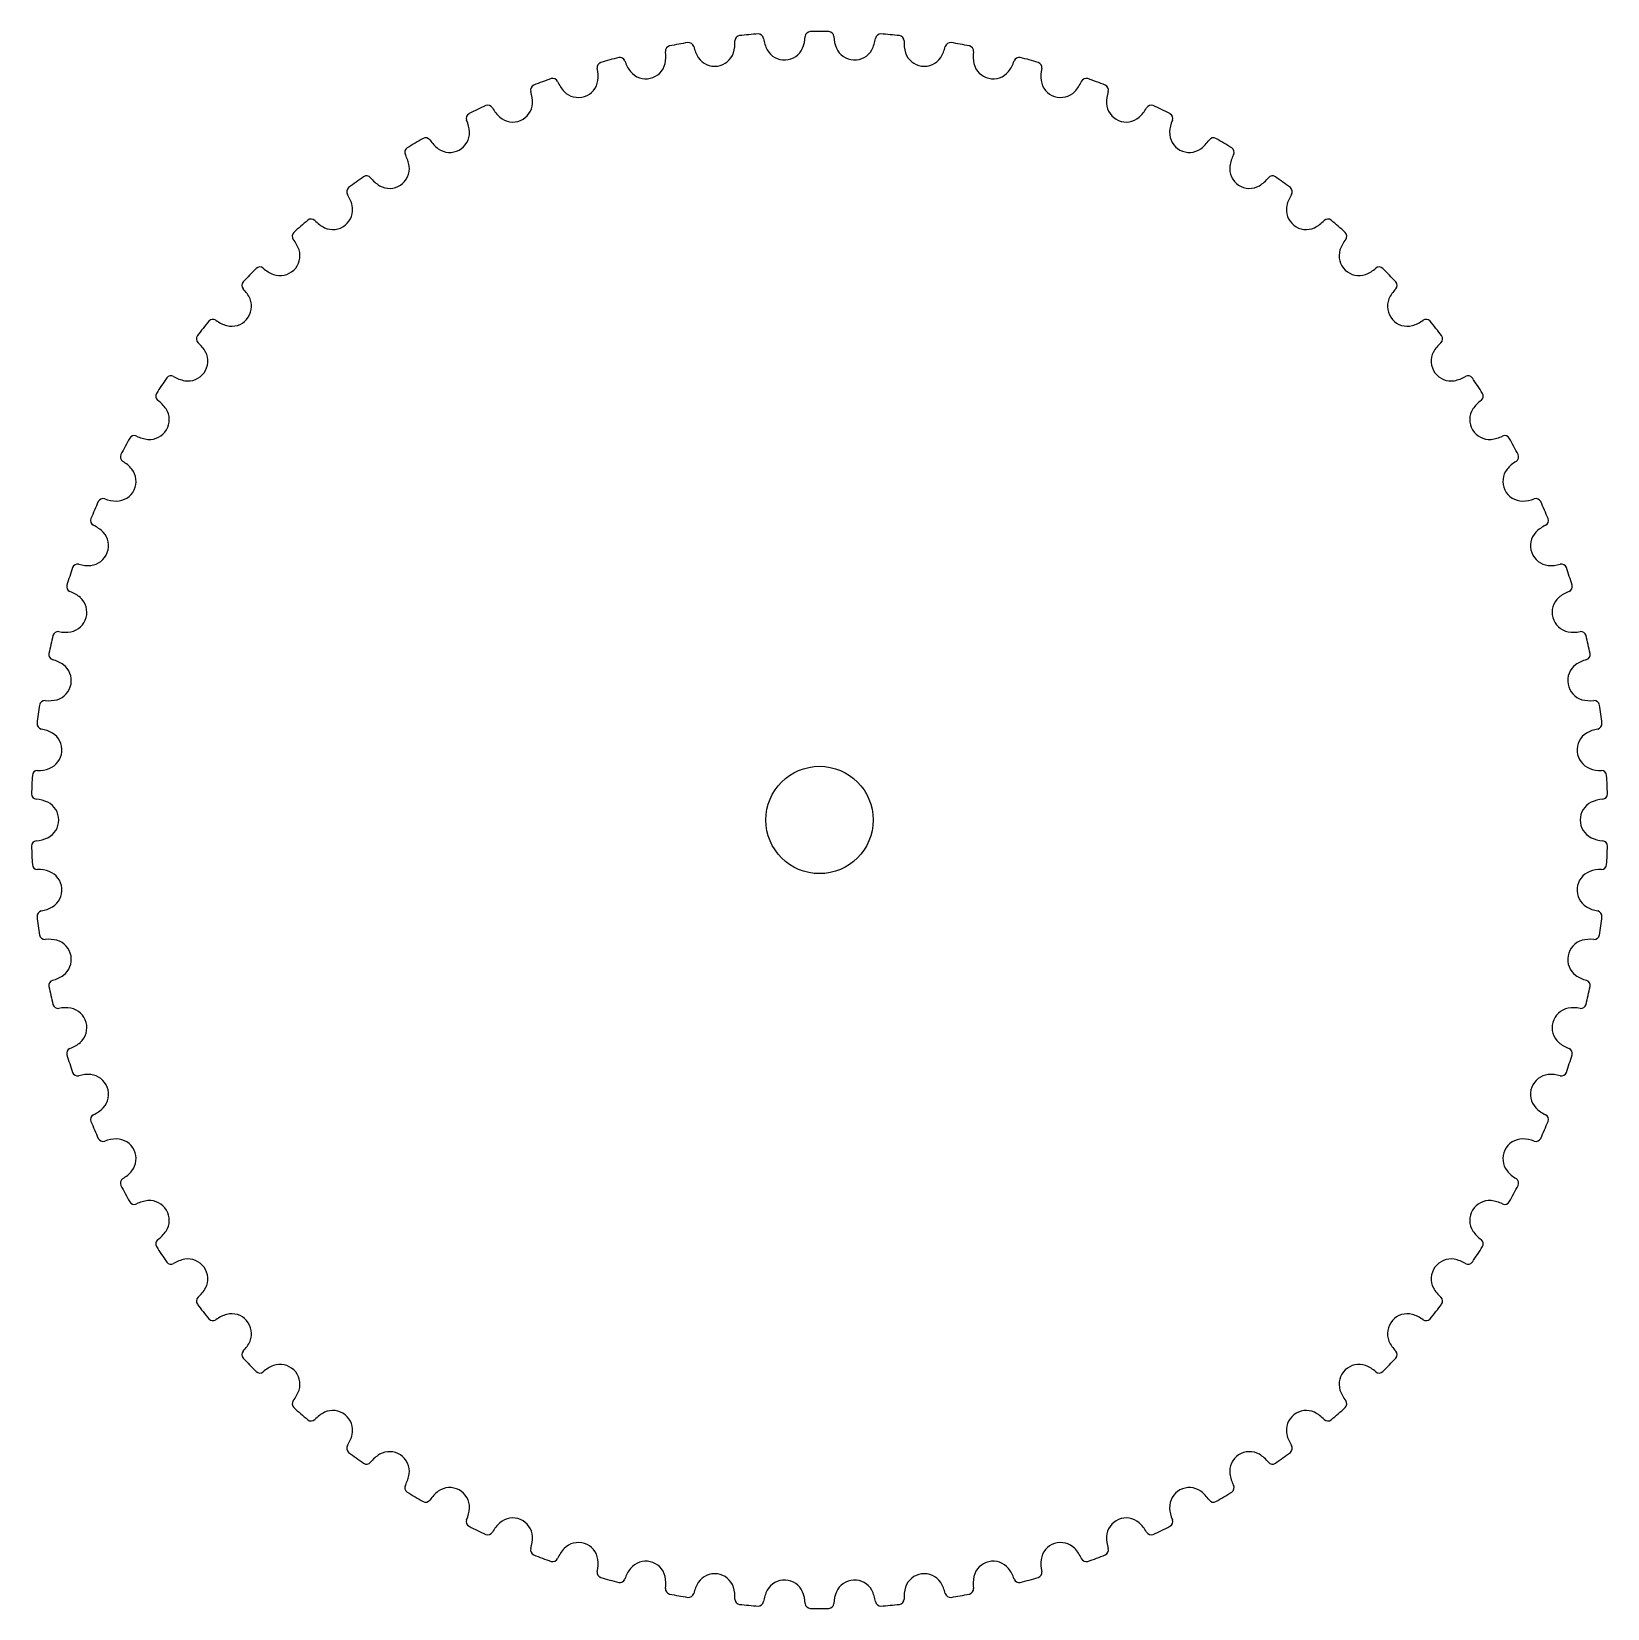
# Model space of a CAD drawing. Header units: millimetres. Extents: x 0.3 to 44.3, y 0.2 to 44.3.
import ezdxf

# ---------------------------------------------------------------- set-up
doc = ezdxf.new("R2010")
doc.units = ezdxf.units.MM

msp = doc.modelspace()

# ---------------------------------------------------------------- linework, layer by layer
msp.add_circle((22.282, 22.282), 1.5)
for centre, radius, start, end in [((20.069, 44.061), 0.15, 97.7143, -179.7171), ((22.28, 22.295), 22.028, 94.4699, 95.8158), ((20.57, 44.106), 0.15, 10.0028, 92.5714), ((21.709, 44.265), 1, -172.3297, -153.0516), ((20.881, 44.228), 1, -21.8056, -2.5274), ((22.03, 44.171), 0.15, 92.5714, 175.14), ((22.282, 22.295), 22.028, 89.327, 90.673), ((22.534, 44.171), 0.15, 4.86, 87.4286), ((23.682, 44.228), 1, -177.4726, -158.1944), ((22.854, 44.265), 1, -26.9484, -7.6703), ((23.993, 44.106), 0.15, 87.4286, 169.9972), ((22.283, 22.295), 22.028, 84.1842, 85.5301), ((24.495, 44.061), 0.15, -0.2829, 82.2857), ((16.985, 43.625), 1, -11.5198, 7.7583), ((18.125, 43.775), 0.15, 102.8571, -174.5743), ((22.279, 22.295), 22.028, 99.6127, 100.9587), ((18.621, 43.865), 0.15, 15.1457, 97.7143), ((19.741, 44.126), 1, -167.1869, -147.9087), ((19.352, 43.907), 0.555, -82.2857, -18.8508), ((18.92, 44.014), 1, -16.6627, 2.6154), ((21.303, 44.082), 0.555, -150.8635, -87.4286), ((21.303, 44.082), 0.555, -87.4286, -23.9936), ((23.261, 44.082), 0.555, -156.0064, -92.5714), ((23.261, 44.082), 0.555, -92.5714, -29.1365), ((25.644, 44.014), 1, 177.3846, -163.3373), ((25.211, 43.907), 0.555, -161.1492, -97.7143), ((24.822, 44.126), 1, -32.0913, -12.8131), ((25.942, 43.865), 0.15, 82.2857, 164.8543), ((22.284, 22.295), 22.028, 79.0413, 80.3873), ((26.438, 43.775), 0.15, -5.4257, 77.1429), ((27.578, 43.625), 1, 172.2417, -168.4802), ((16.215, 43.315), 0.15, 108, -169.4314), ((15.093, 43.065), 1, -6.377, 12.9012), ((22.278, 22.295), 22.028, 104.7556, 106.1015), ((16.701, 43.45), 0.15, 20.2886, 102.8571), ((17.793, 43.81), 1, -162.044, -142.7659), ((17.426, 43.557), 0.555, -140.5778, -77.1429), ((17.426, 43.557), 0.555, -77.1429, -13.7079), ((19.352, 43.907), 0.555, -145.7207, -82.2857), ((25.211, 43.907), 0.555, -97.7143, -34.2793), ((27.138, 43.557), 0.555, -166.2921, -102.8571), ((27.138, 43.557), 0.555, -102.8571, -39.4222), ((26.77, 43.81), 1, -37.2341, -17.956), ((27.862, 43.45), 0.15, 77.1429, 159.7114), ((22.285, 22.295), 22.028, 73.8985, 75.2444), ((28.348, 43.315), 0.15, -10.5686, 72), ((29.47, 43.065), 1, 167.0988, -173.623), ((14.354, 42.687), 0.15, 113.1429, -164.2886), ((22.277, 22.294), 22.028, 109.8985, 111.2444), ((14.826, 42.864), 0.15, 25.4314, 108), ((15.881, 43.321), 1, -156.9012, -137.623), ((15.538, 43.036), 0.555, -72, -8.5651), ((29.025, 43.036), 0.555, -171.4349, -108), ((28.682, 43.321), 1, -42.377, -23.0988), ((29.737, 42.864), 0.15, 72, 154.5686), ((22.286, 22.294), 22.028, 68.7556, 70.1015), ((30.209, 42.687), 0.15, -15.7114, 66.8571), ((13.259, 42.337), 1, -1.2341, 18.044), ((15.538, 43.036), 0.555, -135.4349, -72), ((29.025, 43.036), 0.555, -108, -44.5651), ((31.304, 42.337), 1, 161.956, -178.7659), ((12.557, 41.894), 0.15, 118.2857, -159.1457), ((22.276, 22.294), 22.028, 115.0413, 116.3873), ((13.011, 42.113), 0.15, 30.5743, 113.1429), ((14.021, 42.662), 1, -151.7583, -132.4802), ((13.705, 42.348), 0.555, -130.2921, -66.8571), ((13.705, 42.348), 0.555, -66.8571, -3.4222), ((30.859, 42.348), 0.555, -176.5778, -113.1429), ((30.859, 42.348), 0.555, -113.1429, -49.7079), ((30.542, 42.662), 1, -47.5198, -28.2417), ((31.552, 42.113), 0.15, 66.8571, 149.4257), ((22.287, 22.294), 22.028, 63.6127, 64.9587), ((32.006, 41.894), 0.15, -20.8543, 61.7143), ((11.941, 41.499), 0.555, -61.7143, 1.7207), ((11.498, 41.447), 1, 3.9087, 23.1869), ((33.066, 41.447), 1, 156.8131, 176.0913), ((32.623, 41.499), 0.555, 178.2793, -118.2857), ((10.838, 40.944), 0.15, 123.4286, -154.0028), ((22.275, 22.293), 22.028, 120.1842, 121.5301), ((11.271, 41.202), 0.15, 35.7171, 118.2857), ((12.228, 41.84), 1, -146.6154, -127.3373), ((11.941, 41.499), 0.555, -125.1492, -61.7143), ((32.623, 41.499), 0.555, -118.2857, -54.8508), ((32.336, 41.84), 1, -52.6627, -33.3846), ((33.293, 41.202), 0.15, 61.7143, 144.2829), ((22.289, 22.293), 22.028, 58.4699, 59.8158), ((33.725, 40.944), 0.15, -25.9972, 56.5714), ((10.26, 40.494), 0.555, -56.5714, 6.8635), ((9.823, 40.403), 1, 9.0516, 28.3297), ((34.304, 40.494), 0.555, 173.1365, -123.4286), ((34.74, 40.403), 1, 151.6703, 170.9484), ((22.274, 22.293), 22.028, 125.327, 126.673), ((9.619, 40.139), 0.15, 40.86, 123.4286), ((10.515, 40.86), 1, -141.4726, -122.1944), ((34.049, 40.86), 1, -57.8056, -38.5274), ((34.944, 40.139), 0.15, 56.5714, 139.14), ((22.29, 22.293), 22.028, 53.327, 54.673), ((9.211, 39.843), 0.15, 128.5714, -148.86), ((8.249, 39.214), 1, 14.1944, 33.4726), ((10.26, 40.494), 0.555, -120.0064, -56.5714), ((34.304, 40.494), 0.555, -123.4286, -59.9936), ((36.315, 39.214), 1, 146.5274, 165.8056), ((35.352, 39.843), 0.15, -31.14, 51.4286), ((8.675, 39.343), 0.555, -51.4286, 12.0064), ((35.888, 39.343), 0.555, 167.9936, -128.5714), ((22.273, 22.292), 22.028, 130.4699, 131.8158), ((8.069, 38.932), 0.15, 46.0028, 128.5714), ((8.897, 39.73), 1, -136.3297, -117.0516), ((8.675, 39.343), 0.555, -114.8635, -51.4286), ((35.888, 39.343), 0.555, -128.5714, -65.1365), ((35.666, 39.73), 1, -62.9484, -43.6703), ((36.494, 38.932), 0.15, 51.4286, 133.9972), ((22.29, 22.292), 22.028, 48.1842, 49.5301), ((7.69, 38.6), 0.15, 133.7143, -143.7171), ((6.788, 37.888), 1, 19.3373, 38.6154), ((37.776, 37.888), 1, 141.3846, 160.6627), ((36.874, 38.6), 0.15, -36.2829, 46.2857), ((7.201, 38.055), 0.555, -46.2857, 17.1492), ((37.363, 38.055), 0.555, 162.8508, -133.7143), ((22.272, 22.291), 22.028, 135.6127, 136.9587), ((6.634, 37.591), 0.15, 51.1457, 133.7143), ((7.387, 38.46), 1, -131.1869, -111.9087), ((7.201, 38.055), 0.555, -109.7207, -46.2857), ((37.363, 38.055), 0.555, -133.7143, -70.2793), ((37.177, 38.46), 1, -68.0913, -48.8131), ((37.929, 37.591), 0.15, 46.2857, 128.8543), ((22.291, 22.291), 22.028, 43.0413, 44.3873), ((6.286, 37.227), 0.15, 138.8571, -138.5743), ((5.451, 36.436), 1, 24.4802, 43.7583), ((39.112, 36.436), 1, 136.2417, 155.5198), ((38.278, 37.227), 0.15, -41.4257, 41.1429), ((5.848, 36.64), 0.555, -41.1429, 22.2921), ((38.716, 36.64), 0.555, 157.7079, -138.8571), ((22.271, 22.29), 22.028, 140.7556, 142.1015), ((5.325, 36.127), 0.15, 56.2886, 138.8571), ((5.996, 37.06), 1, -126.044, -106.7659), ((5.848, 36.64), 0.555, -104.5778, -41.1429), ((38.716, 36.64), 0.555, -138.8571, -75.4222), ((38.567, 37.06), 1, -73.2341, -53.956), ((39.239, 36.127), 0.15, 41.1429, 123.7114), ((22.292, 22.29), 22.028, 37.8985, 39.2444), ((5.011, 35.733), 0.15, 144, -133.4314), ((39.553, 35.733), 0.15, -46.5686, 36), ((4.25, 34.87), 1, 29.623, 48.9012), ((4.627, 35.109), 0.555, -36, 27.4349), ((39.937, 35.109), 0.555, 152.5651, -144), ((40.313, 34.87), 1, 131.0988, 150.377), ((22.271, 22.289), 22.028, 145.8985, 147.2444), ((4.152, 34.551), 0.15, 61.4314, 144), ((4.737, 35.541), 1, -120.9012, -101.623), ((4.627, 35.109), 0.555, -99.4349, -36), ((39.937, 35.109), 0.555, -144, -80.5651), ((39.826, 35.541), 1, -78.377, -59.0988), ((40.411, 34.551), 0.15, 36, 118.5686), ((22.293, 22.289), 22.028, 32.7556, 34.1015), ((3.874, 34.13), 0.15, 149.1429, -128.2886), ((3.194, 33.203), 1, 34.7659, 54.044), ((41.369, 33.203), 1, 125.956, 145.2341), ((40.689, 34.13), 0.15, -51.7114, 30.8571), ((3.548, 33.475), 0.555, -30.8571, 32.5778), ((41.015, 33.475), 0.555, 147.4222, -149.1429), ((3.548, 33.475), 0.555, -94.2921, -30.8571), ((41.015, 33.475), 0.555, -149.1429, -85.7079), ((22.27, 22.288), 22.028, 151.0413, 152.3873), ((3.125, 32.876), 0.15, 66.5743, 149.1429), ((3.619, 33.915), 1, -115.7583, -96.4802), ((40.944, 33.915), 1, -83.5198, -64.2417), ((41.438, 32.876), 0.15, 30.8571, 113.4257), ((22.293, 22.288), 22.028, 27.6127, 28.9587), ((2.886, 32.433), 0.15, 154.2857, -123.1457), ((2.292, 31.448), 1, 39.9087, 59.1869), ((42.271, 31.448), 1, 120.8131, 140.0913), ((41.677, 32.433), 0.15, -56.8543, 25.7143), ((2.62, 31.75), 0.555, -25.7143, 37.7207), ((41.943, 31.75), 0.555, 142.2793, -154.2857), ((2.62, 31.75), 0.555, -89.1492, -25.7143), ((41.943, 31.75), 0.555, -154.2857, -90.8508), ((22.269, 22.287), 22.028, 156.1842, 157.5301), ((2.253, 31.117), 0.15, 71.7171, 154.2857), ((2.652, 32.195), 1, -110.6154, -91.3373), ((41.912, 32.195), 1, -88.6627, -69.3846), ((42.311, 31.117), 0.15, 25.7143, 108.2829), ((22.294, 22.287), 22.028, 22.4699, 23.8158), ((2.054, 30.653), 0.15, 159.4286, -118.0028), ((1.551, 29.619), 1, 45.0516, 64.3297), ((43.013, 29.619), 1, 115.6703, 134.9484), ((42.509, 30.653), 0.15, -61.9972, 20.5714), ((1.851, 29.95), 0.555, -20.5714, 42.8635), ((42.713, 29.95), 0.555, 137.1365, -159.4286), ((1.851, 29.95), 0.555, -84.0064, -20.5714), ((42.713, 29.95), 0.555, -159.4286, -95.9936), ((22.269, 22.286), 22.028, 161.327, 162.673), ((1.541, 29.286), 0.15, 76.86, 159.4286), ((1.842, 30.395), 1, -105.4726, -86.1944), ((42.721, 30.395), 1, -93.8056, -74.5274), ((43.022, 29.286), 0.15, 20.5714, 103.14), ((22.294, 22.286), 22.028, 17.327, 18.673), ((1.385, 28.806), 0.15, 164.5714, -112.86), ((0.977, 27.732), 1, 50.1944, 69.4726), ((43.587, 27.732), 1, 110.5274, 129.8056), ((43.178, 28.806), 0.15, -67.14, 15.4286), ((1.245, 28.087), 0.555, -15.4286, 48.0064), ((43.318, 28.087), 0.555, 131.9936, -164.5714), ((1.245, 28.087), 0.555, -78.8635, -15.4286), ((43.318, 28.087), 0.555, -164.5714, -101.1365), ((22.269, 22.285), 22.028, 166.4699, 167.8158), ((0.997, 27.398), 0.15, 82.0028, 164.5714), ((1.197, 28.531), 1, -100.3297, -81.0516), ((43.366, 28.531), 1, -98.9484, -79.6703), ((43.566, 27.398), 0.15, 15.4286, 97.9972), ((22.295, 22.285), 22.028, 12.1842, 13.5301), ((0.885, 26.907), 0.15, 169.7143, -107.7171), ((43.679, 26.907), 0.15, -72.2829, 10.2857), ((0.574, 25.8), 1, 55.3373, 74.6154), ((0.81, 26.178), 0.555, -10.2857, 53.1492), ((43.754, 26.178), 0.555, 126.8508, -169.7143), ((43.99, 25.8), 1, 105.3846, 124.6627), ((0.81, 26.178), 0.555, -73.7207, -10.2857), ((43.754, 26.178), 0.555, -169.7143, -106.2793), ((0.624, 25.47), 0.15, 87.1457, 169.7143), ((0.722, 26.615), 1, -95.1869, -75.9087), ((43.842, 26.615), 1, -104.0913, -84.8131), ((43.939, 25.47), 0.15, 10.2857, 92.8543), ((22.268, 22.283), 22.028, 171.6127, 172.9587), ((22.295, 22.283), 22.028, 7.0413, 8.3873), ((0.556, 24.97), 0.15, 174.8571, -102.5743), ((0.346, 23.84), 1, 60.4802, 79.7583), ((0.547, 24.238), 0.555, -5.1429, 58.2921), ((44.017, 24.238), 0.555, 121.7079, -174.8571), ((44.218, 23.84), 1, 100.2417, 119.5198), ((44.007, 24.97), 0.15, -77.4257, 5.1429), ((0.547, 24.238), 0.555, -68.5778, -5.1429), ((44.017, 24.238), 0.555, -174.8571, -111.4222), ((22.268, 22.282), 22.028, 176.7556, 178.1015), ((0.425, 23.516), 0.15, 92.2886, 174.8571), ((0.42, 24.665), 1, -90.044, -70.7659), ((44.143, 24.665), 1, -109.2341, -89.956), ((44.138, 23.516), 0.15, 5.1429, 87.7114), ((22.295, 22.282), 22.028, 1.8985, 3.2444), ((0.403, 23.012), 0.15, -180, -97.4314), ((44.161, 23.012), 0.15, -82.5686, 0), ((0.294, 21.867), 1, 65.623, 84.9012), ((0.459, 22.282), 0.555, 0, 63.4349), ((44.104, 22.282), 0.555, 116.5651, 180), ((44.269, 21.867), 1, 95.0988, 114.377), ((0.459, 22.282), 0.555, -63.4349, 0), ((44.104, 22.282), 0.555, -180, -116.5651), ((0.403, 21.551), 0.15, 97.4314, 180), ((0.294, 22.696), 1, -84.9012, -65.623), ((44.269, 22.696), 1, -114.377, -95.0988), ((44.161, 21.551), 0.15, 0, 82.5686), ((22.268, 22.281), 22.028, -178.1015, -176.7556), ((22.295, 22.281), 22.028, -3.2444, -1.8985), ((0.425, 21.048), 0.15, -174.8571, -92.2886), ((0.42, 19.898), 1, 70.7659, 90.044), ((0.547, 20.326), 0.555, 5.1429, 68.5778), ((44.017, 20.326), 0.555, 111.4222, 174.8571), ((44.143, 19.898), 1, 89.956, 109.2341), ((44.138, 21.048), 0.15, -87.7114, -5.1429), ((0.547, 20.326), 0.555, -58.2921, 5.1429), ((44.017, 20.326), 0.555, 174.8571, -121.7079), ((0.346, 20.724), 1, -79.7583, -60.4802), ((44.218, 20.724), 1, -119.5198, -100.2417), ((0.556, 19.593), 0.15, 102.5743, -174.8571), ((22.268, 22.28), 22.028, -172.9587, -171.6127), ((44.007, 19.593), 0.15, -5.1429, 77.4257), ((22.295, 22.28), 22.028, -8.3873, -7.0413), ((0.624, 19.094), 0.15, -169.7143, -87.1457), ((43.939, 19.094), 0.15, -92.8543, -10.2857), ((0.722, 17.948), 1, 75.9087, 95.1869), ((0.81, 18.385), 0.555, 10.2857, 73.7207), ((43.754, 18.385), 0.555, 106.2793, 169.7143), ((43.842, 17.948), 1, 84.8131, 104.0913), ((0.81, 18.385), 0.555, -53.1492, 10.2857), ((43.754, 18.385), 0.555, 169.7143, -126.8508), ((0.885, 17.656), 0.15, 107.7171, -169.7143), ((0.574, 18.764), 1, -74.6154, -55.3373), ((43.99, 18.764), 1, -124.6627, -105.3846), ((43.679, 17.656), 0.15, -10.2857, 72.2829), ((22.269, 22.279), 22.028, -167.8158, -166.4699), ((22.295, 22.279), 22.028, -13.5301, -12.1842), ((0.997, 17.165), 0.15, -164.5714, -82.0028), ((1.197, 16.033), 1, 81.0516, 100.3297), ((1.245, 16.476), 0.555, 15.4286, 78.8635), ((43.318, 16.476), 0.555, 101.1365, 164.5714), ((43.366, 16.033), 1, 79.6703, 98.9484), ((43.566, 17.165), 0.15, -97.9972, -15.4286), ((1.245, 16.476), 0.555, -48.0064, 15.4286), ((43.318, 16.476), 0.555, 164.5714, -131.9936), ((1.385, 15.757), 0.15, 112.86, -164.5714), ((0.977, 16.832), 1, -69.4726, -50.1944), ((43.587, 16.832), 1, -129.8056, -110.5274), ((43.178, 15.757), 0.15, -15.4286, 67.14), ((22.269, 22.278), 22.028, -162.673, -161.327), ((22.294, 22.278), 22.028, -18.673, -17.327), ((1.541, 15.278), 0.15, -159.4286, -76.86), ((1.842, 14.168), 1, 86.1944, 105.4726), ((1.851, 14.614), 0.555, 20.5714, 84.0064), ((42.713, 14.614), 0.555, 95.9936, 159.4286), ((42.721, 14.168), 1, 74.5274, 93.8056), ((43.022, 15.278), 0.15, -103.14, -20.5714), ((1.851, 14.614), 0.555, -42.8635, 20.5714), ((42.713, 14.614), 0.555, 159.4286, -137.1365), ((1.551, 14.944), 1, -64.3297, -45.0516), ((43.013, 14.944), 1, -134.9484, -115.6703), ((2.054, 13.91), 0.15, 118.0028, -159.4286), ((22.269, 22.276), 22.028, -157.5301, -156.1842), ((22.294, 22.276), 22.028, -23.8158, -22.4699), ((42.509, 13.91), 0.15, -20.5714, 61.9972), ((2.253, 13.447), 0.15, -154.2857, -71.7171), ((2.652, 12.368), 1, 91.3373, 110.6154), ((2.62, 12.813), 0.555, 25.7143, 89.1492), ((41.943, 12.813), 0.555, 90.8508, 154.2857), ((41.912, 12.368), 1, 69.3846, 88.6627), ((42.311, 13.447), 0.15, -108.2829, -25.7143), ((2.62, 12.813), 0.555, -37.7207, 25.7143), ((41.943, 12.813), 0.555, 154.2857, -142.2793), ((2.292, 13.115), 1, -59.1869, -39.9087), ((42.271, 13.115), 1, -140.0913, -120.8131), ((2.886, 12.131), 0.15, 123.1457, -154.2857), ((22.27, 22.275), 22.028, -152.3873, -151.0413), ((22.293, 22.275), 22.028, -28.9587, -27.6127), ((41.677, 12.131), 0.15, -25.7143, 56.8543), ((3.125, 11.687), 0.15, -149.1429, -66.5743), ((3.619, 10.649), 1, 96.4802, 115.7583), ((3.548, 11.089), 0.555, 30.8571, 94.2921), ((41.015, 11.089), 0.555, 85.7079, 149.1429), ((40.944, 10.649), 1, 64.2417, 83.5198), ((41.438, 11.687), 0.15, -113.4257, -30.8571), ((3.548, 11.089), 0.555, -32.5778, 30.8571), ((41.015, 11.089), 0.555, 149.1429, -147.4222), ((3.194, 11.36), 1, -54.044, -34.7659), ((41.369, 11.36), 1, -145.2341, -125.956), ((3.874, 10.433), 0.15, 128.2886, -149.1429), ((22.271, 22.274), 22.028, -147.2444, -145.8985), ((22.293, 22.274), 22.028, -34.1015, -32.7556), ((40.689, 10.433), 0.15, -30.8571, 51.7114), ((4.152, 10.012), 0.15, -144, -61.4314), ((4.737, 9.023), 1, 101.623, 120.9012), ((4.627, 9.455), 0.555, 36, 99.4349), ((4.627, 9.455), 0.555, -27.4349, 36), ((39.937, 9.455), 0.555, 144, -152.5651), ((39.937, 9.455), 0.555, 80.5651, 144), ((39.826, 9.023), 1, 59.0988, 78.377), ((40.411, 10.012), 0.15, -118.5686, -36), ((5.011, 8.831), 0.15, 133.4314, -144), ((4.25, 9.693), 1, -48.9012, -29.623), ((40.313, 9.693), 1, -150.377, -131.0988), ((39.553, 8.831), 0.15, -36, 46.5686), ((22.271, 22.273), 22.028, -142.1015, -140.7556), ((5.996, 7.503), 1, 106.7659, 126.044), ((5.848, 7.924), 0.555, 41.1429, 104.5778), ((38.716, 7.924), 0.555, 75.4222, 138.8571), ((38.567, 7.503), 1, 53.956, 73.2341), ((22.292, 22.273), 22.028, -39.2444, -37.8985), ((5.325, 8.437), 0.15, -138.8571, -56.2886), ((5.848, 7.924), 0.555, -22.2921, 41.1429), ((38.716, 7.924), 0.555, 138.8571, -157.7079), ((39.239, 8.437), 0.15, -123.7114, -41.1429), ((5.451, 8.128), 1, -43.7583, -24.4802), ((39.112, 8.128), 1, -155.5198, -136.2417), ((6.286, 7.337), 0.15, 138.5743, -138.8571), ((22.272, 22.272), 22.028, -136.9587, -135.6127), ((7.201, 6.508), 0.555, 46.2857, 109.7207), ((37.363, 6.508), 0.555, 70.2793, 133.7143), ((22.291, 22.272), 22.028, -44.3873, -43.0413), ((38.278, 7.337), 0.15, -41.1429, 41.4257), ((6.634, 6.972), 0.15, -133.7143, -51.1457), ((7.387, 6.103), 1, 111.9087, 131.1869), ((7.201, 6.508), 0.555, -17.1492, 46.2857), ((37.363, 6.508), 0.555, 133.7143, -162.8508), ((37.177, 6.103), 1, 48.8131, 68.0913), ((37.929, 6.972), 0.15, -128.8543, -46.2857), ((6.788, 6.676), 1, -38.6154, -19.3373), ((37.776, 6.676), 1, -160.6627, -141.3846), ((7.69, 5.963), 0.15, 143.7171, -133.7143), ((22.273, 22.272), 22.028, -131.8158, -130.4699), ((8.675, 5.22), 0.555, 51.4286, 114.8635), ((35.888, 5.22), 0.555, 65.1365, 128.5714), ((22.29, 22.272), 22.028, -49.5301, -48.1842), ((36.874, 5.963), 0.15, -46.2857, 36.2829), ((8.069, 5.631), 0.15, -128.5714, -46.0028), ((8.897, 4.833), 1, 117.0516, 136.3297), ((8.675, 5.22), 0.555, -12.0064, 51.4286), ((35.888, 5.22), 0.555, 128.5714, -167.9936), ((35.666, 4.833), 1, 43.6703, 62.9484), ((36.494, 5.631), 0.15, -133.9972, -51.4286), ((8.249, 5.35), 1, -33.4726, -14.1944), ((36.315, 5.35), 1, -165.8056, -146.5274), ((9.211, 4.721), 0.15, 148.86, -128.5714), ((22.274, 22.271), 22.028, -126.673, -125.327), ((10.515, 3.703), 1, 122.1944, 141.4726), ((10.26, 4.069), 0.555, 56.5714, 120.0064), ((10.26, 4.069), 0.555, -6.8635, 56.5714), ((34.304, 4.069), 0.555, 123.4286, -173.1365), ((34.304, 4.069), 0.555, 59.9936, 123.4286), ((34.049, 3.703), 1, 38.5274, 57.8056), ((22.29, 22.271), 22.028, -54.673, -53.327), ((35.352, 4.721), 0.15, -51.4286, 31.14), ((9.619, 4.424), 0.15, -123.4286, -40.86), ((9.823, 4.16), 1, -28.3297, -9.0516), ((34.74, 4.16), 1, -170.9484, -151.6703), ((34.944, 4.424), 0.15, -139.14, -56.5714), ((10.838, 3.62), 0.15, 154.0028, -123.4286), ((11.941, 3.065), 0.555, 61.7143, 125.1492), ((11.941, 3.065), 0.555, -1.7207, 61.7143), ((32.623, 3.065), 0.555, 118.2857, -178.2793), ((32.623, 3.065), 0.555, 54.8508, 118.2857), ((33.725, 3.62), 0.15, -56.5714, 25.9972), ((22.275, 22.27), 22.028, -121.5301, -120.1842), ((11.271, 3.361), 0.15, -118.2857, -35.7171), ((12.228, 2.723), 1, 127.3373, 146.6154), ((32.336, 2.723), 1, 33.3846, 52.6627), ((33.293, 3.361), 0.15, -144.2829, -61.7143), ((22.289, 22.27), 22.028, -59.8158, -58.4699), ((12.557, 2.669), 0.15, 159.1457, -118.2857), ((11.498, 3.116), 1, -23.1869, -3.9087), ((13.705, 2.215), 0.555, 66.8571, 130.2921), ((13.705, 2.215), 0.555, 3.4222, 66.8571), ((30.859, 2.215), 0.555, 113.1429, 176.5778), ((30.859, 2.215), 0.555, 49.7079, 113.1429), ((33.066, 3.116), 1, -176.0913, -156.8131), ((32.006, 2.669), 0.15, -61.7143, 20.8543), ((22.276, 22.27), 22.028, -116.3873, -115.0413), ((13.011, 2.45), 0.15, -113.1429, -30.5743), ((14.021, 1.901), 1, 132.4802, 151.7583), ((13.259, 2.227), 1, -18.044, 1.2341), ((31.304, 2.227), 1, 178.7659, -161.956), ((30.542, 1.901), 1, 28.2417, 47.5198), ((31.552, 2.45), 0.15, -149.4257, -66.8571), ((22.287, 22.27), 22.028, -64.9587, -63.6127), ((14.354, 1.876), 0.15, 164.2886, -113.1429), ((15.881, 1.243), 1, 137.623, 156.9012), ((15.538, 1.527), 0.555, 72, 135.4349), ((15.538, 1.527), 0.555, 8.5651, 72), ((29.025, 1.527), 0.555, 108, 171.4349), ((29.025, 1.527), 0.555, 44.5651, 108), ((28.682, 1.243), 1, 23.0988, 42.377), ((30.209, 1.876), 0.15, -66.8571, 15.7114), ((22.277, 22.269), 22.028, -111.2444, -109.8985), ((14.826, 1.699), 0.15, -108, -25.4314), ((15.093, 1.499), 1, -12.9012, 6.377), ((17.793, 0.754), 1, 142.7659, 162.044), ((17.426, 1.006), 0.555, 77.1429, 140.5778), ((17.426, 1.006), 0.555, 13.7079, 77.1429), ((27.138, 1.006), 0.555, 102.8571, 166.2921), ((27.138, 1.006), 0.555, 39.4222, 102.8571), ((26.77, 0.754), 1, 17.956, 37.2341), ((29.47, 1.499), 1, 173.623, -167.0988), ((29.737, 1.699), 0.15, -154.5686, -72), ((22.286, 22.269), 22.028, -70.1015, -68.7556), ((16.215, 1.248), 0.15, 169.4314, -108), ((22.278, 22.269), 22.028, -106.1015, -104.7556), ((16.701, 1.114), 0.15, -102.8571, -20.2886), ((16.985, 0.938), 1, -7.7583, 11.5198), ((19.741, 0.438), 1, 147.9087, 167.1869), ((19.352, 0.657), 0.555, 82.2857, 145.7207), ((19.352, 0.657), 0.555, 18.8508, 82.2857), ((21.303, 0.481), 0.555, 87.4286, 150.8635), ((21.303, 0.481), 0.555, 23.9936, 87.4286), ((23.261, 0.481), 0.555, 92.5714, 156.0064), ((23.261, 0.481), 0.555, 29.1365, 92.5714), ((25.211, 0.657), 0.555, 97.7143, 161.1492), ((25.211, 0.657), 0.555, 34.2793, 97.7143), ((24.822, 0.438), 1, 12.8131, 32.0913), ((27.578, 0.938), 1, 168.4802, -172.2417), ((27.862, 1.114), 0.15, -159.7114, -77.1429), ((22.285, 22.269), 22.028, -75.2444, -73.8985), ((28.348, 1.248), 0.15, -72, 10.5686), ((18.125, 0.789), 0.15, 174.5743, -102.8571), ((22.279, 22.269), 22.028, -100.9587, -99.6127), ((18.621, 0.699), 0.15, -97.7143, -15.1457), ((18.92, 0.549), 1, -2.6154, 16.6627), ((20.069, 0.503), 0.15, 179.7171, -97.7143), ((21.709, 0.298), 1, 153.0516, 172.3297), ((20.881, 0.335), 1, 2.5274, 21.8056), ((23.682, 0.335), 1, 158.1944, 177.4726), ((22.854, 0.298), 1, 7.6703, 26.9484), ((24.495, 0.503), 0.15, -82.2857, 0.2829), ((25.644, 0.549), 1, 163.3373, -177.3846), ((25.942, 0.699), 0.15, -164.8543, -82.2857), ((22.284, 22.269), 22.028, -80.3873, -79.0413), ((26.438, 0.789), 0.15, -77.1429, 5.4257), ((22.28, 22.268), 22.028, -95.8158, -94.4699), ((20.57, 0.458), 0.15, -92.5714, -10.0028), ((22.03, 0.392), 0.15, -175.14, -92.5714), ((22.282, 22.268), 22.028, -90.673, -89.327), ((22.534, 0.392), 0.15, -87.4286, -4.86), ((23.993, 0.458), 0.15, -169.9972, -87.4286), ((22.283, 22.268), 22.028, -85.5301, -84.1842)]:
    msp.add_arc(centre, radius, start, end)

doc.saveas('drawing.dxf')
